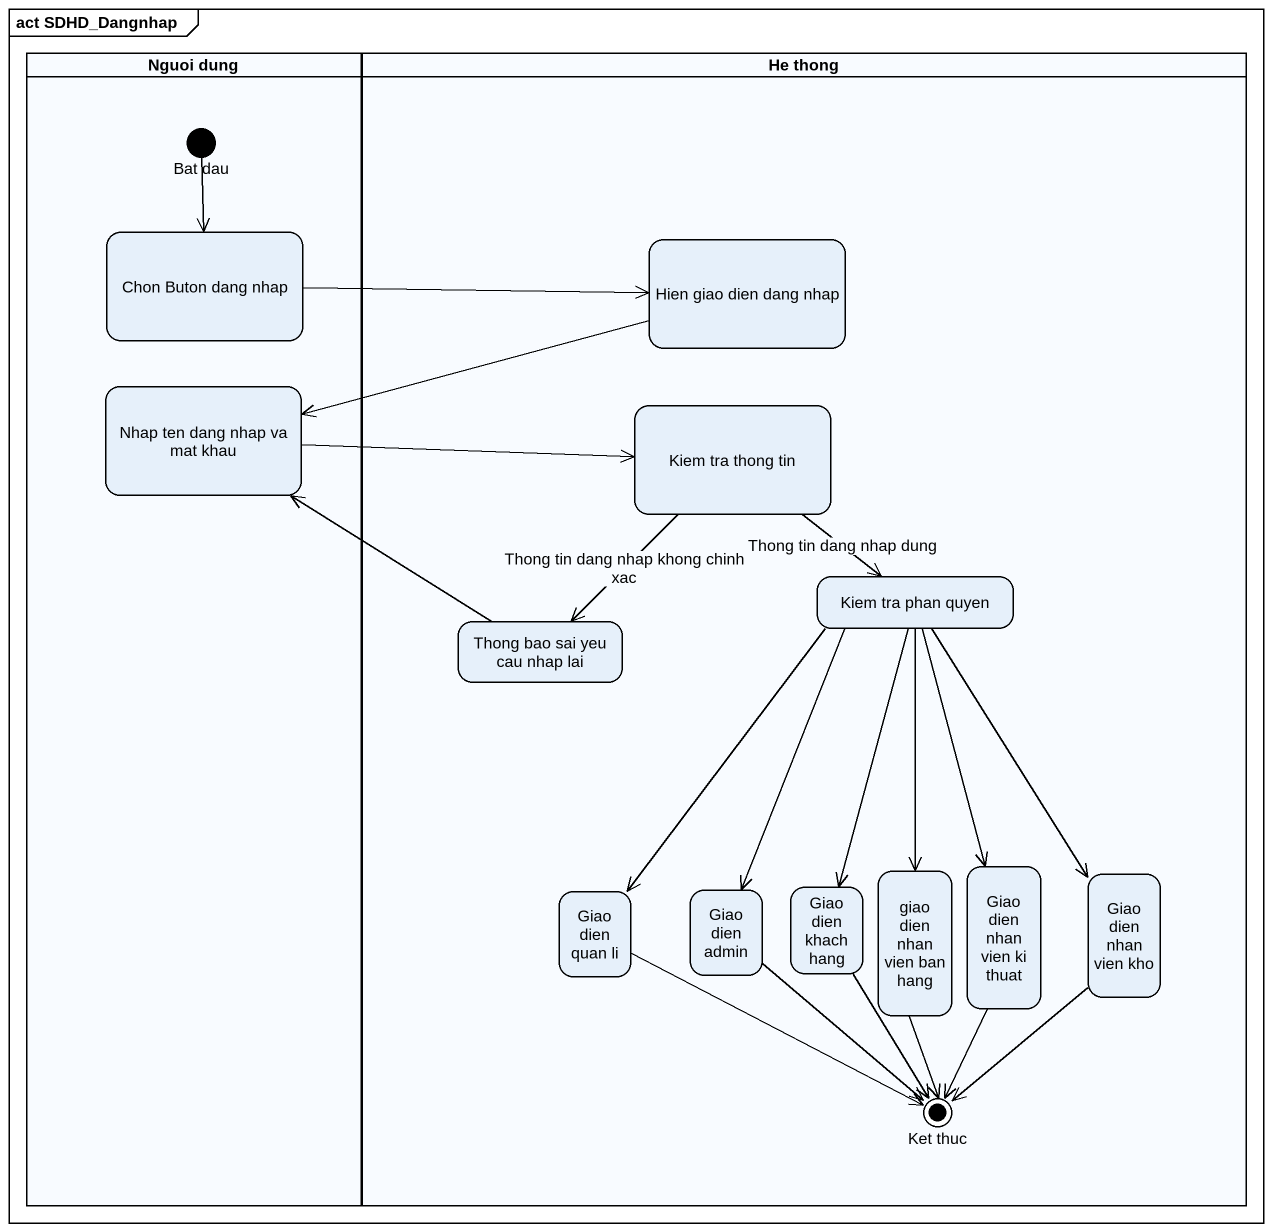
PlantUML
@startuml
mainframe act SDHD_Dangnhap
hide empty description
state "Nguoi dung" as Nguoi_dung <<partition>> {
  state "Bat dau" as Bat_dau <<start>>
  state "Chon Buton dang nhap" as Chon_Buton_dang_nhap
  state "Nhap ten dang nhap va mat khau" as Nhap_ten_dang_nhap_va_mat
}
state "He thong" as He_thong <<partition>> {
  state "Hien giao dien dang nhap" as Hien_giao_dien_dang_nhap
  state "Kiem tra thong tin" as Kiem_tra_thong_tin
  state "Kiem tra phan quyen" as Kiem_tra_phan_quyen
  state "Thong bao sai yeu cau nhap lai" as Thong_bao_sai_yeu_cau_nhap
  state "Giao dien nhan vien ki thuat" as Giao_dien_nhan_vien_ki_thuat
  state "Giao dien quan li" as Giao_dien_quan_li
  state "Giao dien admin" as Giao_dien_admin
  state "Giao dien khach hang" as Giao_dien_khach_hang
  state "giao dien nhan vien ban hang" as giao_dien_nhan_vien_ban_hang
  state "Giao dien nhan vien kho" as Giao_dien_nhan_vien_kho
  state "Ket thuc" as Ket_thuc <<end>>
}
Bat_dau --> Chon_Buton_dang_nhap
Chon_Buton_dang_nhap -right-> Hien_giao_dien_dang_nhap
Hien_giao_dien_dang_nhap -left-> Nhap_ten_dang_nhap_va_mat
Nhap_ten_dang_nhap_va_mat -right-> Kiem_tra_thong_tin
Kiem_tra_thong_tin --> Kiem_tra_phan_quyen : Thong tin dang nhap dung
Kiem_tra_thong_tin --> Thong_bao_sai_yeu_cau_nhap : Thong tin dang nhap khong chinh xac
Kiem_tra_phan_quyen --> Giao_dien_nhan_vien_ki_thuat
Kiem_tra_phan_quyen --> Giao_dien_quan_li
Kiem_tra_phan_quyen --> Giao_dien_admin
Kiem_tra_phan_quyen --> Giao_dien_khach_hang
Kiem_tra_phan_quyen --> giao_dien_nhan_vien_ban_hang
Kiem_tra_phan_quyen --> Giao_dien_nhan_vien_kho
Thong_bao_sai_yeu_cau_nhap -up-> Nhap_ten_dang_nhap_va_mat
Giao_dien_nhan_vien_ki_thuat --> Ket_thuc
Giao_dien_quan_li -right-> Ket_thuc
Giao_dien_admin --> Ket_thuc
Giao_dien_khach_hang --> Ket_thuc
giao_dien_nhan_vien_ban_hang --> Ket_thuc
Giao_dien_nhan_vien_kho --> Ket_thuc
@enduml
